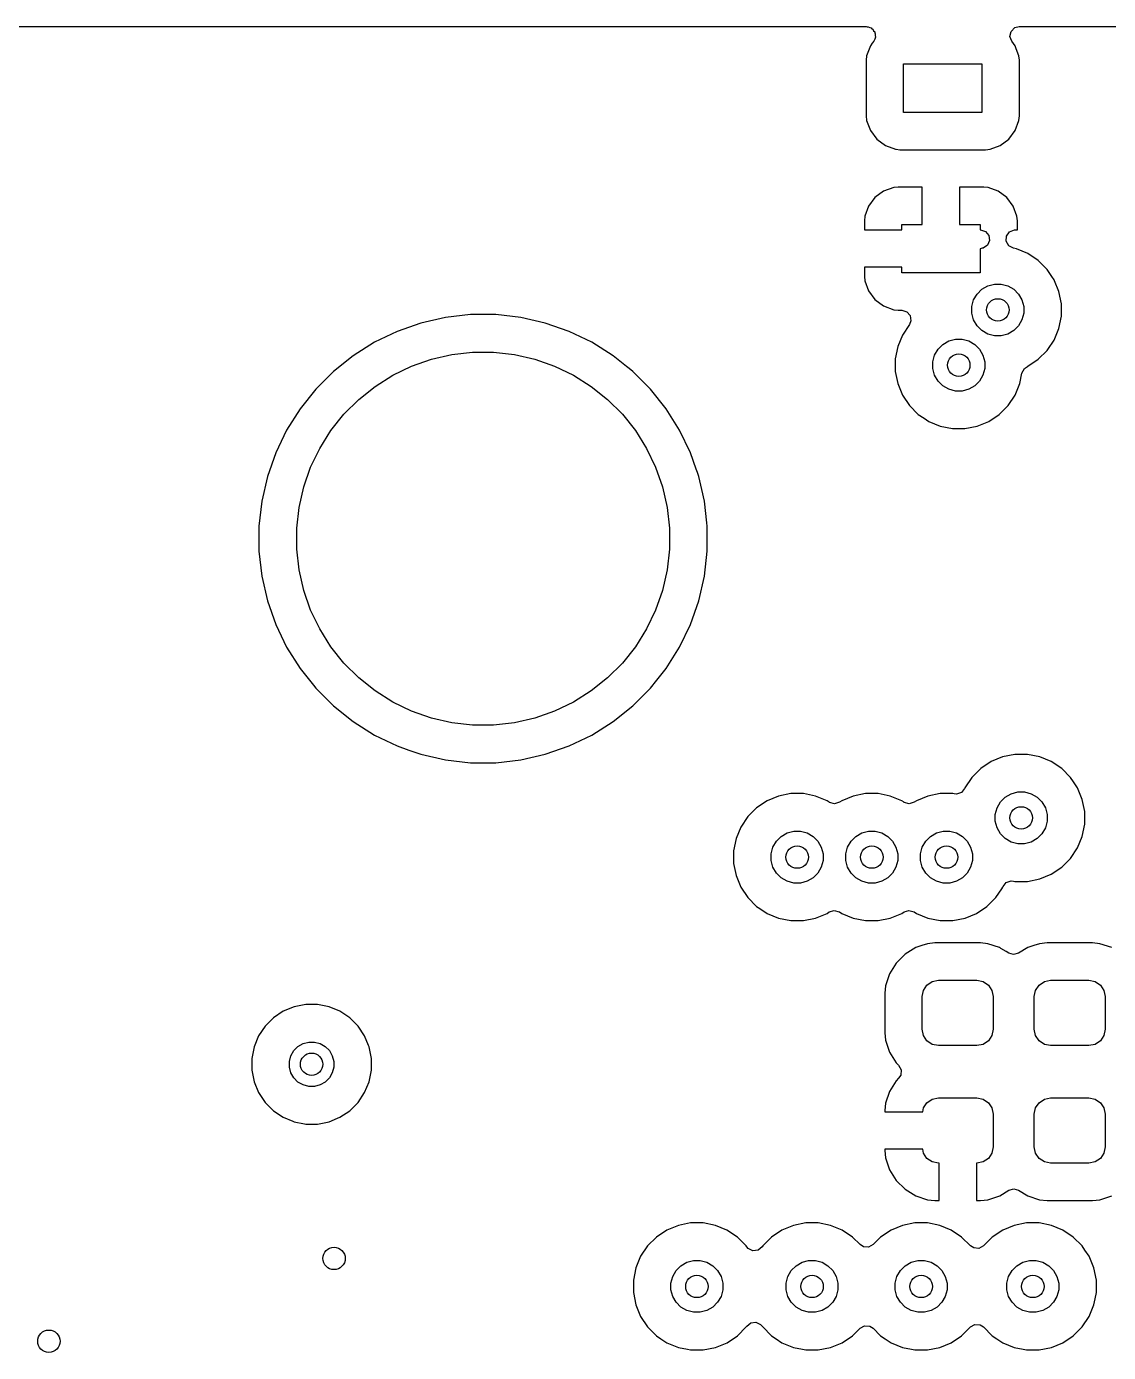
# Model space of a CAD drawing. Extents: x 3.62 to 11.01, y -6.32 to -1.07.
# Drawn here: x 5.903 to 6.473, y -2.837 to -2.138 of the extents above; entities that cross this region are included whole.
import ezdxf

# ---------------------------------------------------------------- set-up
doc = ezdxf.new("R2010")
doc.units = 0
doc.header["$MEASUREMENT"] = 0
doc.layers.add('BLACK', color=7, linetype='CONTINUOUS')

msp = doc.modelspace()

# ---------------------------------------------------------------- linework, layer by layer
at = {"layer": 'BLACK', "linetype": 'CONTINUOUS'}
for p, q in [((3.7959, -2.13781), (6.34551, -2.13781)), ((6.34551, -2.13781), (6.34602, -2.13796)), ((6.34602, -2.13796), (6.34655, -2.13793)), ((6.34655, -2.13793), (6.34731, -2.13834)), ((6.34731, -2.13834), (6.34815, -2.13859)), ((6.34815, -2.13859), (6.3485, -2.13899)), ((6.3485, -2.13899), (6.34896, -2.13924)), ((6.34896, -2.13924), (6.34938, -2.14001)), ((6.42186, -2.14036), (6.4238, -2.13841)), ((6.4238, -2.13841), (6.42614, -2.13781)), ((6.42614, -2.13781), (6.50791, -2.13781)), ((6.34942, -2.14562), (6.34863, -2.14668)), ((6.34938, -2.14001), (6.34995, -2.14067)), ((6.35009, -2.1444), (6.34942, -2.14562)), ((6.34995, -2.14067), (6.35003, -2.14119)), ((6.35003, -2.14119), (6.35028, -2.14166)), ((6.35012, -2.14393), (6.35009, -2.1444)), ((6.35034, -2.14339), (6.35012, -2.14393)), ((6.35028, -2.14166), (6.35022, -2.14253)), ((6.35022, -2.14253), (6.35034, -2.14339)), ((6.42127, -2.14305), (6.42186, -2.14036)), ((6.42223, -2.14562), (6.42127, -2.14305)), ((6.42397, -2.14794), (6.42223, -2.14562)), ((6.34571, -2.15325), (6.34545, -2.1556)), ((6.34769, -2.14794), (6.34571, -2.15325)), ((6.34571, -2.15325), (6.34571, -2.15325)), ((6.34863, -2.14668), (6.34769, -2.14794)), ((6.34769, -2.14794), (6.34769, -2.14794)), ((6.42458, -2.14957), (6.42397, -2.14794)), ((6.42397, -2.14794), (6.42397, -2.14794)), ((6.42595, -2.15325), (6.42458, -2.14957)), ((6.4262, -2.1556), (6.42595, -2.15325)), ((6.34545, -2.1556), (6.34545, -2.1556)), ((6.34545, -2.1556), (6.34545, -2.1556)), ((6.34545, -2.1556), (6.34545, -2.18496)), ((6.36516, -2.18307), (6.36516, -2.15748)), ((6.36516, -2.15748), (6.4065, -2.15748)), ((6.4065, -2.15748), (6.4065, -2.18307)), ((6.4262, -2.18496), (6.4262, -2.1556)), ((6.34545, -2.18496), (6.34545, -2.18496)), ((6.34545, -2.18496), (6.34571, -2.1873)), ((6.34571, -2.1873), (6.34769, -2.19261)), ((6.4065, -2.18307), (6.36516, -2.18307)), ((6.42397, -2.19261), (6.42595, -2.1873)), ((6.42595, -2.1873), (6.4262, -2.18496)), ((6.34769, -2.19261), (6.34769, -2.19261)), ((6.34769, -2.19261), (6.35108, -2.19715)), ((6.42057, -2.19715), (6.42397, -2.19261)), ((6.35108, -2.19715), (6.35108, -2.19715)), ((6.35108, -2.19715), (6.35562, -2.20054)), ((6.35562, -2.20054), (6.35562, -2.20054)), ((6.35562, -2.20054), (6.36093, -2.20252)), ((6.41073, -2.20252), (6.41604, -2.20054)), ((6.41604, -2.20054), (6.42057, -2.19715)), ((6.36093, -2.20252), (6.36093, -2.20252)), ((6.36093, -2.20252), (6.3612, -2.20255)), ((6.3612, -2.20255), (6.36327, -2.20278)), ((6.36327, -2.20278), (6.40838, -2.20278)), ((6.40838, -2.20278), (6.41073, -2.20252)), ((6.35995, -2.22269), (6.35464, -2.22467)), ((6.36229, -2.22244), (6.35995, -2.22269)), ((6.35995, -2.22269), (6.35995, -2.22269)), ((6.375, -2.22244), (6.36229, -2.22244)), ((6.375, -2.24213), (6.375, -2.22244)), ((6.4074, -2.22244), (6.39469, -2.22244)), ((6.39469, -2.22244), (6.39469, -2.24213)), ((6.40974, -2.22269), (6.4074, -2.22244)), ((6.41504, -2.22467), (6.40974, -2.22269)), ((6.40974, -2.22269), (6.40974, -2.22269)), ((6.35011, -2.22806), (6.34672, -2.23259)), ((6.35464, -2.22467), (6.35011, -2.22806)), ((6.35011, -2.22806), (6.35011, -2.22806)), ((6.35464, -2.22467), (6.35464, -2.22467)), ((6.41957, -2.22806), (6.41504, -2.22467)), ((6.41504, -2.22467), (6.41504, -2.22467)), ((6.42297, -2.23259), (6.41957, -2.22806)), ((6.41957, -2.22806), (6.41957, -2.22806)), ((6.34672, -2.23259), (6.34474, -2.2379)), ((6.34672, -2.23259), (6.34672, -2.23259)), ((6.42494, -2.2379), (6.42297, -2.23259)), ((6.42297, -2.23259), (6.42297, -2.23259)), ((6.34474, -2.2379), (6.34449, -2.24024)), ((6.34449, -2.24024), (6.34449, -2.24508)), ((6.34474, -2.2379), (6.34474, -2.2379)), ((6.36417, -2.24508), (6.36417, -2.24213)), ((6.36417, -2.24213), (6.375, -2.24213)), ((6.39469, -2.24213), (6.40551, -2.24213)), ((6.40551, -2.24213), (6.40551, -2.24508)), ((6.4252, -2.24024), (6.42494, -2.2379)), ((6.42494, -2.2379), (6.42494, -2.2379)), ((6.4252, -2.24508), (6.4252, -2.24024)), ((6.4252, -2.24024), (6.4252, -2.24024)), ((6.34449, -2.24508), (6.36417, -2.24508)), ((6.40551, -2.24508), (6.40568, -2.24508)), ((6.40568, -2.24508), (6.40832, -2.24585)), ((6.40832, -2.24585), (6.41012, -2.24793)), ((6.41051, -2.25066), (6.40937, -2.25316)), ((6.41012, -2.24793), (6.41051, -2.25066)), ((6.41926, -2.25108), (6.41941, -2.24834)), ((6.42062, -2.25347), (6.41926, -2.25108)), ((6.41941, -2.24834), (6.42102, -2.24611)), ((6.42102, -2.24611), (6.42358, -2.2451)), ((6.42358, -2.2451), (6.42401, -2.24508)), ((6.42401, -2.24508), (6.4252, -2.24508)), ((6.40663, -2.25475), (6.40551, -2.25497)), ((6.40551, -2.25497), (6.40551, -2.26772)), ((6.40705, -2.25464), (6.40663, -2.25475)), ((6.40937, -2.25316), (6.40705, -2.25464)), ((6.42306, -2.25475), (6.42062, -2.25347)), ((6.42461, -2.25506), (6.42306, -2.25475)), ((6.43071, -2.25758), (6.42461, -2.25506)), ((6.42461, -2.25506), (6.42461, -2.25506)), ((6.43619, -2.26125), (6.43071, -2.25758)), ((6.36417, -2.26476), (6.34449, -2.26476)), ((6.34449, -2.26476), (6.34449, -2.2696)), ((6.36417, -2.26772), (6.36417, -2.26476)), ((6.44085, -2.26591), (6.43619, -2.26125)), ((6.34449, -2.2696), (6.34474, -2.27194)), ((6.34474, -2.27194), (6.34474, -2.27194)), ((6.34474, -2.27194), (6.34672, -2.27725)), ((6.40551, -2.26772), (6.36417, -2.26772)), ((6.44332, -2.2696), (6.44085, -2.26591)), ((6.44085, -2.26591), (6.44085, -2.26591)), ((6.44452, -2.27139), (6.44332, -2.2696)), ((6.44332, -2.2696), (6.44332, -2.2696)), ((6.44475, -2.27194), (6.44452, -2.27139)), ((6.44704, -2.27749), (6.44475, -2.27194)), ((6.34672, -2.27725), (6.34672, -2.27725)), ((6.34672, -2.27725), (6.35011, -2.28178)), ((6.40211, -2.28198), (6.40391, -2.27887)), ((6.40391, -2.27887), (6.40646, -2.27632)), ((6.40646, -2.27632), (6.40957, -2.27452)), ((6.40957, -2.27452), (6.41305, -2.27359)), ((6.41305, -2.27359), (6.41664, -2.27359)), ((6.41664, -2.27359), (6.42012, -2.27452)), ((6.42012, -2.27452), (6.42323, -2.27632)), ((6.42323, -2.27632), (6.42578, -2.27887)), ((6.42578, -2.27887), (6.42758, -2.28198)), ((6.44833, -2.28396), (6.44704, -2.27749)), ((6.35011, -2.28178), (6.35011, -2.28178)), ((6.35011, -2.28178), (6.35464, -2.28517)), ((6.35464, -2.28517), (6.35464, -2.28517)), ((6.35464, -2.28517), (6.35995, -2.28715)), ((6.40118, -2.28546), (6.40211, -2.28198)), ((6.40118, -2.28905), (6.40118, -2.28546)), ((6.42758, -2.28198), (6.42851, -2.28546)), ((6.42851, -2.28546), (6.42851, -2.28905)), ((6.44833, -2.29055), (6.44833, -2.28396)), ((6.12372, -2.29123), (6.11079, -2.29418)), ((6.12373, -2.29123), (6.12372, -2.29123)), ((6.13691, -2.28974), (6.12373, -2.29123)), ((6.15018, -2.28974), (6.13691, -2.28974)), ((6.13691, -2.28974), (6.13691, -2.28974)), ((6.16336, -2.29123), (6.15018, -2.28974)), ((6.15018, -2.28974), (6.15018, -2.28974)), ((6.1763, -2.29418), (6.16336, -2.29123)), ((6.16336, -2.29123), (6.16336, -2.29123)), ((6.35995, -2.28715), (6.35995, -2.28715)), ((6.35995, -2.28715), (6.36229, -2.2874)), ((6.36229, -2.2874), (6.36229, -2.2874)), ((6.36229, -2.2874), (6.36421, -2.2874)), ((6.36421, -2.2874), (6.36685, -2.28818)), ((6.36685, -2.28818), (6.36865, -2.29026)), ((6.36904, -2.29298), (6.36827, -2.295)), ((6.36865, -2.29026), (6.36904, -2.29298)), ((6.40211, -2.29253), (6.40118, -2.28905)), ((6.40391, -2.29564), (6.40211, -2.29253)), ((6.42758, -2.29253), (6.42578, -2.29564)), ((6.42851, -2.28905), (6.42758, -2.29253)), ((6.44704, -2.29702), (6.44833, -2.29055)), ((6.09827, -2.29856), (6.08631, -2.30432)), ((6.11079, -2.29418), (6.09827, -2.29856)), ((6.11079, -2.29418), (6.11079, -2.29418)), ((6.18882, -2.29856), (6.1763, -2.29418)), ((6.1763, -2.29418), (6.1763, -2.29418)), ((6.20077, -2.30432), (6.18882, -2.29856)), ((6.36827, -2.295), (6.36458, -2.30051)), ((6.40646, -2.29819), (6.40391, -2.29564)), ((6.40957, -2.29999), (6.40646, -2.29819)), ((6.41305, -2.30092), (6.40957, -2.29999)), ((6.42012, -2.29999), (6.41664, -2.30092)), ((6.42323, -2.29819), (6.42012, -2.29999)), ((6.42578, -2.29564), (6.42323, -2.29819)), ((6.44452, -2.30312), (6.44704, -2.29702)), ((6.08631, -2.30432), (6.07508, -2.31138)), ((6.20078, -2.30432), (6.20077, -2.30432)), ((6.21201, -2.31138), (6.20078, -2.30432)), ((6.36206, -2.30661), (6.36077, -2.31307)), ((6.36458, -2.30051), (6.36206, -2.30661)), ((6.36206, -2.30661), (6.36206, -2.30661)), ((6.38332, -2.30798), (6.38587, -2.30544)), ((6.38587, -2.30544), (6.38898, -2.30364)), ((6.38898, -2.30364), (6.39246, -2.30271)), ((6.39246, -2.30271), (6.39606, -2.30271)), ((6.39606, -2.30271), (6.39953, -2.30364)), ((6.39953, -2.30364), (6.40265, -2.30544)), ((6.40265, -2.30544), (6.40519, -2.30798)), ((6.41664, -2.30092), (6.41305, -2.30092)), ((6.44113, -2.30819), (6.44452, -2.30312)), ((6.07508, -2.31138), (6.0647, -2.31965)), ((6.10588, -2.31694), (6.1163, -2.3133)), ((6.1163, -2.3133), (6.12706, -2.31084)), ((6.12706, -2.31084), (6.13802, -2.3096)), ((6.13802, -2.3096), (6.14906, -2.3096)), ((6.14906, -2.3096), (6.16003, -2.31084)), ((6.16003, -2.31084), (6.17079, -2.3133)), ((6.17079, -2.3133), (6.18121, -2.31694)), ((6.21908, -2.31702), (6.21201, -2.31138)), ((6.36077, -2.31307), (6.36077, -2.31967)), ((6.3806, -2.31457), (6.38153, -2.3111)), ((6.38153, -2.3111), (6.38332, -2.30798)), ((6.40519, -2.30798), (6.40699, -2.3111)), ((6.40699, -2.3111), (6.40792, -2.31457)), ((6.43071, -2.31693), (6.43619, -2.31326)), ((6.43619, -2.31326), (6.44085, -2.3086)), ((6.44085, -2.3086), (6.44113, -2.30819)), ((6.0647, -2.31965), (6.05532, -2.32903)), ((6.09593, -2.32173), (6.10588, -2.31694)), ((6.18121, -2.31694), (6.19115, -2.32173)), ((6.22049, -2.31814), (6.21908, -2.31702)), ((6.22238, -2.31965), (6.22049, -2.31814)), ((6.23176, -2.32903), (6.22238, -2.31965)), ((6.36077, -2.31967), (6.36206, -2.32614)), ((6.3806, -2.31817), (6.3806, -2.31457)), ((6.38153, -2.32165), (6.3806, -2.31817)), ((6.40792, -2.31817), (6.40699, -2.32165)), ((6.40792, -2.31457), (6.40792, -2.31817)), ((6.42645, -2.32614), (6.42756, -2.32058)), ((6.42756, -2.32058), (6.42884, -2.31814)), ((6.42884, -2.31814), (6.43048, -2.31702)), ((6.43048, -2.31702), (6.43071, -2.31693)), ((6.07796, -2.33448), (6.08659, -2.3276)), ((6.08659, -2.3276), (6.09593, -2.32173)), ((6.19115, -2.32173), (6.2005, -2.3276)), ((6.2005, -2.3276), (6.20913, -2.33448)), ((6.36206, -2.32614), (6.36206, -2.32614)), ((6.36206, -2.32614), (6.36458, -2.33223)), ((6.38332, -2.32476), (6.38153, -2.32165)), ((6.38587, -2.32731), (6.38332, -2.32476)), ((6.38898, -2.3291), (6.38587, -2.32731)), ((6.40265, -2.32731), (6.39953, -2.3291)), ((6.40519, -2.32476), (6.40265, -2.32731)), ((6.40699, -2.32165), (6.40519, -2.32476)), ((6.42393, -2.33223), (6.42645, -2.32614)), ((6.05532, -2.32903), (6.04705, -2.33941)), ((6.07015, -2.34229), (6.07796, -2.33448)), ((6.20913, -2.33448), (6.21693, -2.34229)), ((6.24004, -2.33941), (6.23176, -2.32903)), ((6.36458, -2.33223), (6.36825, -2.33772)), ((6.39246, -2.33003), (6.38898, -2.3291)), ((6.39606, -2.33003), (6.39246, -2.33003)), ((6.39953, -2.3291), (6.39606, -2.33003)), ((6.42027, -2.33772), (6.42393, -2.33223)), ((6.04705, -2.33941), (6.03999, -2.35064)), ((6.06327, -2.35092), (6.07015, -2.34229)), ((6.21693, -2.34229), (6.22382, -2.35092)), ((6.2471, -2.35064), (6.24004, -2.33941)), ((6.36825, -2.33772), (6.37291, -2.34238)), ((6.4156, -2.34238), (6.42027, -2.33772)), ((6.37291, -2.34238), (6.37594, -2.3444)), ((6.37594, -2.3444), (6.3784, -2.34605)), ((6.3784, -2.34605), (6.3784, -2.34605)), ((6.3784, -2.34605), (6.3784, -2.34605)), ((6.3784, -2.34605), (6.37854, -2.34611)), ((6.37854, -2.34611), (6.38449, -2.34857)), ((6.38449, -2.34857), (6.39096, -2.34986)), ((6.39755, -2.34986), (6.40402, -2.34857)), ((6.40402, -2.34857), (6.41012, -2.34605)), ((6.41012, -2.34605), (6.4156, -2.34238)), ((6.03999, -2.35064), (6.03423, -2.3626)), ((6.0574, -2.36026), (6.06327, -2.35092)), ((6.22382, -2.35092), (6.22969, -2.36026)), ((6.25285, -2.3626), (6.2471, -2.35064)), ((6.39096, -2.34986), (6.39096, -2.34986)), ((6.39096, -2.34986), (6.39096, -2.34986)), ((6.39096, -2.34986), (6.39755, -2.34986)), ((6.39755, -2.34986), (6.39755, -2.34986)), ((6.03423, -2.3626), (6.02985, -2.37512)), ((6.05261, -2.37021), (6.0574, -2.36026)), ((6.22969, -2.36026), (6.23448, -2.37021)), ((6.25588, -2.37125), (6.25285, -2.3626)), ((6.04896, -2.38063), (6.05261, -2.37021)), ((6.23448, -2.37021), (6.23812, -2.38063)), ((6.02985, -2.37512), (6.0269, -2.38806)), ((6.02985, -2.37512), (6.02985, -2.37512)), ((6.2565, -2.37301), (6.25588, -2.37125)), ((6.25724, -2.37512), (6.2565, -2.37301)), ((6.25877, -2.38187), (6.25724, -2.37512)), ((6.04651, -2.39139), (6.04896, -2.38063)), ((6.23812, -2.38063), (6.24058, -2.39139)), ((6.26019, -2.38806), (6.25877, -2.38187)), ((6.0269, -2.38806), (6.02541, -2.40124)), ((6.0269, -2.38806), (6.0269, -2.38806)), ((6.26147, -2.39944), (6.26019, -2.38806)), ((6.26019, -2.38806), (6.26019, -2.38806)), ((6.04527, -2.40236), (6.04651, -2.39139)), ((6.24058, -2.39139), (6.24181, -2.40236)), ((6.02541, -2.40124), (6.02541, -2.41451)), ((6.04527, -2.41339), (6.04527, -2.40236)), ((6.24181, -2.40236), (6.24181, -2.41339)), ((6.26167, -2.40124), (6.26147, -2.39944)), ((6.26147, -2.39944), (6.26147, -2.39944)), ((6.26167, -2.41451), (6.26167, -2.40124)), ((6.02541, -2.41451), (6.0269, -2.42769)), ((6.04651, -2.42436), (6.04527, -2.41339)), ((6.24181, -2.41339), (6.24058, -2.42436)), ((6.26019, -2.42769), (6.26167, -2.41451)), ((6.04896, -2.43512), (6.04651, -2.42436)), ((6.24058, -2.42436), (6.23812, -2.43512)), ((6.0269, -2.42769), (6.0269, -2.42769)), ((6.0269, -2.42769), (6.02985, -2.44063)), ((6.25724, -2.44063), (6.26019, -2.42769)), ((6.05261, -2.44554), (6.04896, -2.43512)), ((6.23812, -2.43512), (6.23448, -2.44554)), ((6.02985, -2.44063), (6.02985, -2.44063)), ((6.02985, -2.44063), (6.03423, -2.45315)), ((6.0574, -2.45548), (6.05261, -2.44554)), ((6.23448, -2.44554), (6.22969, -2.45548)), ((6.25285, -2.45315), (6.25724, -2.44063)), ((6.03423, -2.45315), (6.03999, -2.46511)), ((6.2471, -2.46511), (6.25285, -2.45315)), ((6.06327, -2.46483), (6.0574, -2.45548)), ((6.22969, -2.45548), (6.22382, -2.46483)), ((6.03999, -2.46511), (6.03999, -2.46511)), ((6.03999, -2.46511), (6.04705, -2.47634)), ((6.07015, -2.47346), (6.06327, -2.46483)), ((6.22382, -2.46483), (6.21693, -2.47346)), ((6.24004, -2.47634), (6.2471, -2.46511)), ((6.07796, -2.48126), (6.07015, -2.47346)), ((6.21693, -2.47346), (6.20913, -2.48126)), ((6.04705, -2.47634), (6.0506, -2.48079)), ((6.0506, -2.48079), (6.05407, -2.48514)), ((6.08659, -2.48815), (6.07796, -2.48126)), ((6.20913, -2.48126), (6.2005, -2.48815)), ((6.23517, -2.48245), (6.24004, -2.47634)), ((6.05407, -2.48514), (6.05532, -2.48671)), ((6.05532, -2.48671), (6.0647, -2.4961)), ((6.09593, -2.49402), (6.08659, -2.48815)), ((6.2005, -2.48815), (6.19115, -2.49402)), ((6.22238, -2.4961), (6.23176, -2.48671)), ((6.23176, -2.48671), (6.23517, -2.48245)), ((6.0647, -2.4961), (6.07508, -2.50437)), ((6.10588, -2.49881), (6.09593, -2.49402)), ((6.19115, -2.49402), (6.18121, -2.49881)), ((6.21201, -2.50437), (6.22238, -2.4961)), ((6.1163, -2.50245), (6.10588, -2.49881)), ((6.12706, -2.50491), (6.1163, -2.50245)), ((6.17079, -2.50245), (6.16003, -2.50491)), ((6.18121, -2.49881), (6.17079, -2.50245)), ((6.07508, -2.50437), (6.08631, -2.51143)), ((6.13802, -2.50614), (6.12706, -2.50491)), ((6.14906, -2.50614), (6.13802, -2.50614)), ((6.16003, -2.50491), (6.14906, -2.50614)), ((6.20078, -2.51143), (6.21201, -2.50437)), ((6.08631, -2.51143), (6.09827, -2.51718)), ((6.18882, -2.51718), (6.20078, -2.51143)), ((6.09827, -2.51718), (6.10443, -2.51934)), ((6.10443, -2.51934), (6.11079, -2.52157)), ((6.11079, -2.52157), (6.11079, -2.52157)), ((6.11079, -2.52157), (6.12372, -2.52452)), ((6.16336, -2.52452), (6.1763, -2.52157)), ((6.1763, -2.52157), (6.18882, -2.51718)), ((6.4174, -2.52292), (6.4113, -2.52544)), ((6.42387, -2.52163), (6.4174, -2.52292)), ((6.4174, -2.52292), (6.4174, -2.52292)), ((6.43046, -2.52163), (6.42387, -2.52163)), ((6.42387, -2.52163), (6.42387, -2.52163)), ((6.43693, -2.52292), (6.43046, -2.52163)), ((6.43046, -2.52163), (6.43046, -2.52163)), ((6.44303, -2.52544), (6.43693, -2.52292)), ((6.43693, -2.52292), (6.43693, -2.52292)), ((6.12372, -2.52452), (6.13691, -2.526)), ((6.13691, -2.526), (6.13691, -2.526)), ((6.13691, -2.526), (6.13691, -2.526)), ((6.13691, -2.526), (6.15018, -2.526)), ((6.15018, -2.526), (6.16336, -2.52452)), ((6.15018, -2.526), (6.15018, -2.526)), ((6.40582, -2.52911), (6.40116, -2.53377)), ((6.4113, -2.52544), (6.40582, -2.52911)), ((6.44851, -2.52911), (6.44303, -2.52544)), ((6.45317, -2.53377), (6.44851, -2.52911)), ((6.40116, -2.53377), (6.39749, -2.53926)), ((6.45476, -2.53614), (6.45317, -2.53377)), ((6.45684, -2.53926), (6.45476, -2.53614)), ((6.29929, -2.54359), (6.29319, -2.54611)), ((6.30576, -2.5423), (6.29929, -2.54359)), ((6.29929, -2.54359), (6.29929, -2.54359)), ((6.31235, -2.5423), (6.30576, -2.5423)), ((6.30576, -2.5423), (6.30576, -2.5423)), ((6.31882, -2.54359), (6.31235, -2.5423)), ((6.31235, -2.5423), (6.31235, -2.5423)), ((6.32492, -2.54611), (6.31882, -2.54359)), ((6.31882, -2.54359), (6.31882, -2.54359)), ((6.33866, -2.54359), (6.33256, -2.54611)), ((6.34513, -2.5423), (6.33866, -2.54359)), ((6.33866, -2.54359), (6.33866, -2.54359)), ((6.35172, -2.5423), (6.34513, -2.5423)), ((6.34513, -2.5423), (6.34513, -2.5423)), ((6.35819, -2.54359), (6.35172, -2.5423)), ((6.35172, -2.5423), (6.35172, -2.5423)), ((6.36429, -2.54611), (6.35819, -2.54359)), ((6.35819, -2.54359), (6.35819, -2.54359)), ((6.37803, -2.54359), (6.37193, -2.54611)), ((6.3845, -2.5423), (6.37803, -2.54359)), ((6.37803, -2.54359), (6.37803, -2.54359)), ((6.39109, -2.5423), (6.3845, -2.5423)), ((6.3845, -2.5423), (6.3845, -2.5423)), ((6.39191, -2.54247), (6.39109, -2.5423)), ((6.39304, -2.54256), (6.39191, -2.54247)), ((6.39565, -2.54169), (6.39304, -2.54256)), ((6.39737, -2.53955), (6.39565, -2.54169)), ((6.39749, -2.53926), (6.39737, -2.53955)), ((6.41623, -2.54673), (6.41878, -2.54419)), ((6.41878, -2.54419), (6.42189, -2.54239)), ((6.42189, -2.54239), (6.42537, -2.54146)), ((6.42537, -2.54146), (6.42896, -2.54146)), ((6.42896, -2.54146), (6.43244, -2.54239)), ((6.43244, -2.54239), (6.43555, -2.54419)), ((6.43555, -2.54419), (6.4381, -2.54673)), ((6.45936, -2.54535), (6.45684, -2.53926)), ((6.28771, -2.54978), (6.28305, -2.55444)), ((6.29319, -2.54611), (6.28771, -2.54978)), ((6.32603, -2.54686), (6.32492, -2.54611)), ((6.32492, -2.54611), (6.32492, -2.54611)), ((6.32617, -2.54695), (6.32603, -2.54686)), ((6.32883, -2.54768), (6.32617, -2.54695)), ((6.33145, -2.54686), (6.32883, -2.54768)), ((6.33256, -2.54611), (6.33145, -2.54686)), ((6.33256, -2.54611), (6.33256, -2.54611)), ((6.3654, -2.54686), (6.36429, -2.54611)), ((6.36429, -2.54611), (6.36429, -2.54611)), ((6.36554, -2.54695), (6.3654, -2.54686)), ((6.3682, -2.54768), (6.36554, -2.54695)), ((6.37082, -2.54686), (6.3682, -2.54768)), ((6.37193, -2.54611), (6.37082, -2.54686)), ((6.37193, -2.54611), (6.37193, -2.54611)), ((6.4135, -2.55332), (6.41443, -2.54984)), ((6.41443, -2.54984), (6.41623, -2.54673)), ((6.4381, -2.54673), (6.4399, -2.54984)), ((6.4399, -2.54984), (6.44083, -2.55332)), ((6.46065, -2.55182), (6.45936, -2.54535)), ((6.46065, -2.55842), (6.46065, -2.55182)), ((6.28305, -2.55444), (6.27938, -2.55993)), ((6.4135, -2.55692), (6.4135, -2.55332)), ((6.41443, -2.56039), (6.4135, -2.55692)), ((6.44083, -2.55692), (6.4399, -2.56039)), ((6.44083, -2.55332), (6.44083, -2.55692)), ((6.45936, -2.56489), (6.46065, -2.55842)), ((6.27686, -2.56602), (6.27557, -2.57249)), ((6.27938, -2.55993), (6.27686, -2.56602)), ((6.27686, -2.56602), (6.27686, -2.56602)), ((6.29812, -2.5674), (6.30067, -2.56486)), ((6.30067, -2.56486), (6.30378, -2.56306)), ((6.30378, -2.56306), (6.30726, -2.56213)), ((6.30726, -2.56213), (6.31085, -2.56213)), ((6.31085, -2.56213), (6.31433, -2.56306)), ((6.31433, -2.56306), (6.31744, -2.56486)), ((6.31744, -2.56486), (6.31999, -2.5674)), ((6.33749, -2.5674), (6.34004, -2.56486)), ((6.34004, -2.56486), (6.34315, -2.56306)), ((6.34315, -2.56306), (6.34663, -2.56213)), ((6.34663, -2.56213), (6.35022, -2.56213)), ((6.35022, -2.56213), (6.3537, -2.56306)), ((6.3537, -2.56306), (6.35681, -2.56486)), ((6.35681, -2.56486), (6.35936, -2.5674)), ((6.37686, -2.5674), (6.37941, -2.56486)), ((6.37941, -2.56486), (6.38252, -2.56306)), ((6.38252, -2.56306), (6.386, -2.56213)), ((6.386, -2.56213), (6.38959, -2.56213)), ((6.38959, -2.56213), (6.39307, -2.56306)), ((6.39307, -2.56306), (6.39618, -2.56486)), ((6.39618, -2.56486), (6.39873, -2.5674)), ((6.41623, -2.56351), (6.41443, -2.56039)), ((6.41878, -2.56605), (6.41623, -2.56351)), ((6.4381, -2.56351), (6.43555, -2.56605)), ((6.4399, -2.56039), (6.4381, -2.56351)), ((6.45684, -2.57098), (6.45936, -2.56489)), ((6.27557, -2.57249), (6.27557, -2.57909)), ((6.29539, -2.57399), (6.29632, -2.57051)), ((6.29632, -2.57051), (6.29812, -2.5674)), ((6.31999, -2.5674), (6.32179, -2.57051)), ((6.32179, -2.57051), (6.32272, -2.57399)), ((6.33476, -2.57399), (6.33569, -2.57051)), ((6.33569, -2.57051), (6.33749, -2.5674)), ((6.35936, -2.5674), (6.36116, -2.57051)), ((6.36116, -2.57051), (6.36209, -2.57399)), ((6.37413, -2.57399), (6.37506, -2.57051)), ((6.37506, -2.57051), (6.37686, -2.5674)), ((6.39873, -2.5674), (6.40053, -2.57051)), ((6.40053, -2.57051), (6.40146, -2.57399)), ((6.42189, -2.56785), (6.41878, -2.56605)), ((6.42537, -2.56878), (6.42189, -2.56785)), ((6.42896, -2.56878), (6.42537, -2.56878)), ((6.43244, -2.56785), (6.42896, -2.56878)), ((6.43555, -2.56605), (6.43244, -2.56785)), ((6.45317, -2.57646), (6.45684, -2.57098)), ((6.27557, -2.57909), (6.27686, -2.58555)), ((6.29539, -2.57759), (6.29539, -2.57399)), ((6.29632, -2.58106), (6.29539, -2.57759)), ((6.32272, -2.57759), (6.32179, -2.58106)), ((6.32272, -2.57399), (6.32272, -2.57759)), ((6.33476, -2.57759), (6.33476, -2.57399)), ((6.33569, -2.58106), (6.33476, -2.57759)), ((6.36209, -2.57759), (6.36116, -2.58106)), ((6.36209, -2.57399), (6.36209, -2.57759)), ((6.37413, -2.57759), (6.37413, -2.57399)), ((6.37506, -2.58106), (6.37413, -2.57759)), ((6.40146, -2.57759), (6.40053, -2.58106)), ((6.40146, -2.57399), (6.40146, -2.57759)), ((6.44851, -2.58113), (6.45317, -2.57646)), ((6.27686, -2.58555), (6.27686, -2.58555)), ((6.27686, -2.58555), (6.27938, -2.59165)), ((6.29812, -2.58418), (6.29632, -2.58106)), ((6.30067, -2.58672), (6.29812, -2.58418)), ((6.30378, -2.58852), (6.30067, -2.58672)), ((6.31744, -2.58672), (6.31433, -2.58852)), ((6.31999, -2.58418), (6.31744, -2.58672)), ((6.32179, -2.58106), (6.31999, -2.58418)), ((6.33749, -2.58418), (6.33569, -2.58106)), ((6.34004, -2.58672), (6.33749, -2.58418)), ((6.34315, -2.58852), (6.34004, -2.58672)), ((6.35681, -2.58672), (6.3537, -2.58852)), ((6.35936, -2.58418), (6.35681, -2.58672)), ((6.36116, -2.58106), (6.35936, -2.58418)), ((6.37686, -2.58418), (6.37506, -2.58106)), ((6.37941, -2.58672), (6.37686, -2.58418)), ((6.38252, -2.58852), (6.37941, -2.58672)), ((6.39618, -2.58672), (6.39307, -2.58852)), ((6.39873, -2.58418), (6.39618, -2.58672)), ((6.40053, -2.58106), (6.39873, -2.58418)), ((6.43693, -2.58732), (6.44303, -2.58479)), ((6.44303, -2.58479), (6.44851, -2.58113)), ((6.27938, -2.59165), (6.28305, -2.59713)), ((6.30726, -2.58945), (6.30378, -2.58852)), ((6.31085, -2.58945), (6.30726, -2.58945)), ((6.31433, -2.58852), (6.31085, -2.58945)), ((6.34663, -2.58945), (6.34315, -2.58852)), ((6.35022, -2.58945), (6.34663, -2.58945)), ((6.3537, -2.58852), (6.35022, -2.58945)), ((6.386, -2.58945), (6.38252, -2.58852)), ((6.38959, -2.58945), (6.386, -2.58945)), ((6.39307, -2.58852), (6.38959, -2.58945)), ((6.4138, -2.59713), (6.41694, -2.59244)), ((6.41694, -2.59244), (6.41747, -2.59165)), ((6.41747, -2.59165), (6.41759, -2.59136)), ((6.41747, -2.59165), (6.41747, -2.59165)), ((6.41747, -2.59165), (6.41747, -2.59165)), ((6.41759, -2.59136), (6.41931, -2.58922)), ((6.41931, -2.58922), (6.42192, -2.58835)), ((6.42192, -2.58835), (6.42305, -2.58844)), ((6.42305, -2.58844), (6.42387, -2.5886)), ((6.42387, -2.5886), (6.42387, -2.5886)), ((6.42387, -2.5886), (6.43046, -2.5886)), ((6.43046, -2.5886), (6.43693, -2.58732)), ((6.43046, -2.5886), (6.43046, -2.5886)), ((6.28305, -2.59713), (6.28771, -2.6018)), ((6.40914, -2.6018), (6.4138, -2.59713)), ((6.28771, -2.6018), (6.28942, -2.60294)), ((6.28942, -2.60294), (6.29319, -2.60546)), ((6.29319, -2.60546), (6.29929, -2.60798)), ((6.29929, -2.60798), (6.30576, -2.60927)), ((6.31235, -2.60927), (6.31882, -2.60798)), ((6.31882, -2.60798), (6.32492, -2.60546)), ((6.32492, -2.60546), (6.32603, -2.60472)), ((6.32603, -2.60472), (6.32865, -2.6039)), ((6.32865, -2.6039), (6.33131, -2.60462)), ((6.33131, -2.60462), (6.33145, -2.60472)), ((6.33145, -2.60472), (6.33256, -2.60546)), ((6.33256, -2.60546), (6.33866, -2.60798)), ((6.33866, -2.60798), (6.34513, -2.60927)), ((6.35172, -2.60927), (6.35819, -2.60798)), ((6.35819, -2.60798), (6.36429, -2.60546)), ((6.36429, -2.60546), (6.3654, -2.60472)), ((6.3654, -2.60472), (6.36802, -2.6039)), ((6.36802, -2.6039), (6.37068, -2.60462)), ((6.37068, -2.60462), (6.37082, -2.60472)), ((6.37082, -2.60472), (6.37193, -2.60546)), ((6.37193, -2.60546), (6.37803, -2.60798)), ((6.37803, -2.60798), (6.3845, -2.60927)), ((6.39109, -2.60927), (6.39756, -2.60798)), ((6.39756, -2.60798), (6.40366, -2.60546)), ((6.40366, -2.60546), (6.40914, -2.6018)), ((6.30576, -2.60927), (6.30576, -2.60927)), ((6.30576, -2.60927), (6.30576, -2.60927)), ((6.30576, -2.60927), (6.31235, -2.60927)), ((6.31235, -2.60927), (6.31235, -2.60927)), ((6.34513, -2.60927), (6.34513, -2.60927)), ((6.34513, -2.60927), (6.34513, -2.60927)), ((6.34513, -2.60927), (6.35172, -2.60927)), ((6.35172, -2.60927), (6.35172, -2.60927)), ((6.3845, -2.60927), (6.3845, -2.60927)), ((6.3845, -2.60927), (6.3845, -2.60927)), ((6.3845, -2.60927), (6.39109, -2.60927)), ((6.39109, -2.60927), (6.39109, -2.60927)), ((6.37785, -2.62144), (6.37473, -2.62247)), ((6.38173, -2.62104), (6.37785, -2.62144)), ((6.37785, -2.62144), (6.37785, -2.62144)), ((6.40568, -2.62104), (6.38173, -2.62104)), ((6.38173, -2.62104), (6.38173, -2.62104)), ((6.40955, -2.62144), (6.40568, -2.62104)), ((6.40568, -2.62104), (6.40568, -2.62104)), ((6.41578, -2.6235), (6.40955, -2.62144)), ((6.40955, -2.62144), (6.40955, -2.62144)), ((6.4369, -2.62144), (6.43379, -2.62247)), ((6.44078, -2.62104), (6.4369, -2.62144)), ((6.4369, -2.62144), (6.4369, -2.62144)), ((6.46473, -2.62104), (6.44078, -2.62104)), ((6.44078, -2.62104), (6.44078, -2.62104)), ((6.46861, -2.62144), (6.46473, -2.62104)), ((6.46473, -2.62104), (6.46473, -2.62104)), ((6.47489, -2.62352), (6.46861, -2.62144)), ((6.46861, -2.62144), (6.46861, -2.62144)), ((6.36593, -2.627), (6.36125, -2.63168)), ((6.37156, -2.62352), (6.36593, -2.627)), ((6.36593, -2.627), (6.36593, -2.627)), ((6.37473, -2.62247), (6.37156, -2.62352)), ((6.37156, -2.62352), (6.37156, -2.62352)), ((6.41584, -2.62352), (6.41578, -2.6235)), ((6.41652, -2.62394), (6.41584, -2.62352)), ((6.41584, -2.62352), (6.41584, -2.62352)), ((6.41925, -2.62563), (6.41652, -2.62394)), ((6.42067, -2.6265), (6.41925, -2.62563)), ((6.42314, -2.62723), (6.42067, -2.6265)), ((6.42579, -2.6265), (6.42314, -2.62723)), ((6.43062, -2.62352), (6.42579, -2.6265)), ((6.43379, -2.62247), (6.43062, -2.62352)), ((6.43062, -2.62352), (6.43062, -2.62352)), ((6.36125, -2.63168), (6.35777, -2.63731)), ((6.36125, -2.63168), (6.36125, -2.63168)), ((6.35777, -2.63731), (6.35569, -2.6436)), ((6.35777, -2.63731), (6.35777, -2.63731)), ((6.37752, -2.64327), (6.38032, -2.6414)), ((6.38032, -2.6414), (6.38361, -2.64075)), ((6.38361, -2.64075), (6.40379, -2.64075)), ((6.40379, -2.64075), (6.40709, -2.6414)), ((6.40709, -2.6414), (6.40988, -2.64327)), ((6.43658, -2.64327), (6.43937, -2.6414)), ((6.43937, -2.6414), (6.44267, -2.64075)), ((6.44267, -2.64075), (6.46284, -2.64075)), ((6.46284, -2.64075), (6.46614, -2.6414)), ((6.46614, -2.6414), (6.46893, -2.64327)), ((6.35569, -2.6436), (6.3553, -2.64747)), ((6.3553, -2.64747), (6.3553, -2.66847)), ((6.35569, -2.6436), (6.35569, -2.6436)), ((6.35569, -2.6436), (6.35569, -2.6436)), ((6.375, -2.64936), (6.37566, -2.64606)), ((6.375, -2.66658), (6.375, -2.64936)), ((6.37566, -2.64606), (6.37752, -2.64327)), ((6.40988, -2.64327), (6.41175, -2.64606)), ((6.41175, -2.64606), (6.4124, -2.64936)), ((6.4124, -2.64936), (6.4124, -2.66658)), ((6.43406, -2.64936), (6.43471, -2.64606)), ((6.43406, -2.66658), (6.43406, -2.64936)), ((6.43471, -2.64606), (6.43658, -2.64327)), ((6.46893, -2.64327), (6.4708, -2.64606)), ((6.4708, -2.64606), (6.47146, -2.64936)), ((6.47146, -2.64936), (6.47146, -2.66658)), ((6.04396, -2.65473), (6.03822, -2.65711)), ((6.05005, -2.65352), (6.04396, -2.65473)), ((6.04396, -2.65473), (6.04396, -2.65473)), ((6.05625, -2.65352), (6.05005, -2.65352)), ((6.05005, -2.65352), (6.05005, -2.65352)), ((6.06234, -2.65473), (6.05625, -2.65352)), ((6.05625, -2.65352), (6.05625, -2.65352)), ((6.06808, -2.65711), (6.06234, -2.65473)), ((6.06234, -2.65473), (6.06234, -2.65473)), ((6.03306, -2.66056), (6.02867, -2.66495)), ((6.03822, -2.65711), (6.03306, -2.66056)), ((6.03306, -2.66056), (6.03306, -2.66056)), ((6.03822, -2.65711), (6.03822, -2.65711)), ((6.07324, -2.66056), (6.06808, -2.65711)), ((6.06808, -2.65711), (6.06808, -2.65711)), ((6.07763, -2.66495), (6.07324, -2.66056)), ((6.07324, -2.66056), (6.07324, -2.66056)), ((6.02522, -2.67011), (6.02285, -2.67585)), ((6.02867, -2.66495), (6.02522, -2.67011)), ((6.02522, -2.67011), (6.02522, -2.67011)), ((6.02867, -2.66495), (6.02867, -2.66495)), ((6.08108, -2.67011), (6.07763, -2.66495)), ((6.07763, -2.66495), (6.07763, -2.66495)), ((6.08317, -2.67516), (6.08108, -2.67011)), ((6.08108, -2.67011), (6.08108, -2.67011)), ((6.3553, -2.66847), (6.35569, -2.67235)), ((6.37566, -2.66988), (6.375, -2.66658)), ((6.37752, -2.67267), (6.37566, -2.66988)), ((6.41175, -2.66988), (6.40988, -2.67267)), ((6.4124, -2.66658), (6.41175, -2.66988)), ((6.43471, -2.66988), (6.43406, -2.66658)), ((6.43658, -2.67267), (6.43471, -2.66988)), ((6.4708, -2.66988), (6.46893, -2.67267)), ((6.47146, -2.66658), (6.4708, -2.66988)), ((6.02284, -2.67585), (6.02163, -2.68194)), ((6.02285, -2.67585), (6.02284, -2.67585)), ((6.04224, -2.68052), (6.04378, -2.67785)), ((6.04378, -2.67785), (6.04596, -2.67567)), ((6.04596, -2.67567), (6.04863, -2.67413)), ((6.04863, -2.67413), (6.05161, -2.67333)), ((6.05161, -2.67333), (6.05469, -2.67333)), ((6.05469, -2.67333), (6.05767, -2.67413)), ((6.05767, -2.67413), (6.06034, -2.67567)), ((6.06034, -2.67567), (6.06252, -2.67785)), ((6.06252, -2.67785), (6.06406, -2.68052)), ((6.08345, -2.67585), (6.08317, -2.67516)), ((6.08467, -2.68194), (6.08345, -2.67585)), ((6.08345, -2.67585), (6.08345, -2.67585)), ((6.35569, -2.67235), (6.35777, -2.67863)), ((6.38032, -2.67454), (6.37752, -2.67267)), ((6.38361, -2.6752), (6.38032, -2.67454)), ((6.40379, -2.6752), (6.38361, -2.6752)), ((6.40709, -2.67454), (6.40379, -2.6752)), ((6.40988, -2.67267), (6.40709, -2.67454)), ((6.43937, -2.67454), (6.43658, -2.67267)), ((6.44267, -2.6752), (6.43937, -2.67454)), ((6.46284, -2.6752), (6.44267, -2.6752)), ((6.46614, -2.67454), (6.46284, -2.6752)), ((6.46893, -2.67267), (6.46614, -2.67454)), ((6.02163, -2.68194), (6.02163, -2.68814)), ((6.04144, -2.6835), (6.04224, -2.68052)), ((6.04144, -2.68658), (6.04144, -2.6835)), ((6.06406, -2.68052), (6.06486, -2.6835)), ((6.06486, -2.6835), (6.06486, -2.68658)), ((6.08467, -2.68814), (6.08467, -2.68194)), ((6.08467, -2.68194), (6.08467, -2.68194)), ((6.08467, -2.68194), (6.08467, -2.68194)), ((6.35777, -2.67863), (6.35777, -2.67863)), ((6.35777, -2.67863), (6.36125, -2.68427)), ((6.36125, -2.68427), (6.36125, -2.68427)), ((6.36125, -2.68427), (6.36252, -2.68554)), ((6.02163, -2.68814), (6.02284, -2.69423)), ((6.04224, -2.68956), (6.04144, -2.68658)), ((6.04378, -2.69223), (6.04224, -2.68956)), ((6.06406, -2.68956), (6.06252, -2.69223)), ((6.06486, -2.68658), (6.06406, -2.68956)), ((6.08345, -2.69423), (6.08467, -2.68814)), ((6.36252, -2.68554), (6.36384, -2.68795)), ((6.36364, -2.6907), (6.36252, -2.69244)), ((6.36384, -2.68795), (6.36364, -2.6907)), ((6.02284, -2.69423), (6.02285, -2.69423)), ((6.02285, -2.69423), (6.02522, -2.69997)), ((6.04596, -2.69441), (6.04378, -2.69223)), ((6.04863, -2.69595), (6.04596, -2.69441)), ((6.05161, -2.69675), (6.04863, -2.69595)), ((6.05469, -2.69675), (6.05161, -2.69675)), ((6.05767, -2.69595), (6.05469, -2.69675)), ((6.06034, -2.69441), (6.05767, -2.69595)), ((6.06252, -2.69223), (6.06034, -2.69441)), ((6.08108, -2.69997), (6.08345, -2.69423)), ((6.36126, -2.6937), (6.35779, -2.69933)), ((6.36252, -2.69244), (6.36126, -2.6937)), ((6.02522, -2.69997), (6.02522, -2.69997)), ((6.02522, -2.69997), (6.02867, -2.70513)), ((6.02867, -2.70513), (6.02867, -2.70513)), ((6.02867, -2.70513), (6.03306, -2.70952)), ((6.07324, -2.70952), (6.07763, -2.70513)), ((6.07763, -2.70513), (6.08108, -2.69997)), ((6.35571, -2.70561), (6.35531, -2.70948)), ((6.35779, -2.69933), (6.35571, -2.70561)), ((6.35779, -2.69933), (6.35779, -2.69933)), ((6.37566, -2.70807), (6.37752, -2.70528)), ((6.37752, -2.70528), (6.38032, -2.70341)), ((6.38032, -2.70341), (6.38361, -2.70276)), ((6.38361, -2.70276), (6.40379, -2.70276)), ((6.40379, -2.70276), (6.40709, -2.70341)), ((6.40709, -2.70341), (6.40988, -2.70528)), ((6.40988, -2.70528), (6.41175, -2.70807)), ((6.43471, -2.70807), (6.43658, -2.70528)), ((6.43658, -2.70528), (6.43937, -2.70341)), ((6.43937, -2.70341), (6.44267, -2.70276)), ((6.44267, -2.70276), (6.46284, -2.70276)), ((6.46284, -2.70276), (6.46614, -2.70341)), ((6.46614, -2.70341), (6.46893, -2.70528)), ((6.46893, -2.70528), (6.4708, -2.70807)), ((6.03306, -2.70952), (6.03306, -2.70952)), ((6.03306, -2.70952), (6.03822, -2.71297)), ((6.06808, -2.71297), (6.07324, -2.70952)), ((6.35531, -2.70948), (6.35531, -2.71014)), ((6.35531, -2.71014), (6.37524, -2.71014)), ((6.37524, -2.71014), (6.37566, -2.70807)), ((6.41175, -2.70807), (6.4124, -2.71137)), ((6.4124, -2.71137), (6.4124, -2.72859)), ((6.43406, -2.71137), (6.43471, -2.70807)), ((6.43406, -2.72859), (6.43406, -2.71137)), ((6.4708, -2.70807), (6.47146, -2.71137)), ((6.47146, -2.71137), (6.47146, -2.72859)), ((6.03822, -2.71297), (6.03822, -2.71297)), ((6.03822, -2.71297), (6.04317, -2.71502)), ((6.04317, -2.71502), (6.04396, -2.71534)), ((6.04396, -2.71534), (6.04938, -2.71642)), ((6.04938, -2.71642), (6.05005, -2.71656)), ((6.05005, -2.71656), (6.05005, -2.71656)), ((6.05005, -2.71656), (6.05005, -2.71656)), ((6.05005, -2.71656), (6.05625, -2.71656)), ((6.05625, -2.71656), (6.06234, -2.71534)), ((6.05625, -2.71656), (6.05625, -2.71656)), ((6.06234, -2.71534), (6.06678, -2.71351)), ((6.06678, -2.71351), (6.06808, -2.71297)), ((6.06808, -2.71297), (6.06808, -2.71297)), ((6.06808, -2.71297), (6.06808, -2.71297)), ((6.37524, -2.72982), (6.35531, -2.72982)), ((6.35531, -2.72982), (6.35531, -2.73048)), ((6.35531, -2.73048), (6.35571, -2.73435)), ((6.37566, -2.73189), (6.37524, -2.72982)), ((6.37752, -2.73468), (6.37566, -2.73189)), ((6.41175, -2.73189), (6.40988, -2.73468)), ((6.4124, -2.72859), (6.41175, -2.73189)), ((6.43471, -2.73189), (6.43406, -2.72859)), ((6.43658, -2.73468), (6.43471, -2.73189)), ((6.4708, -2.73189), (6.46893, -2.73468)), ((6.47146, -2.72859), (6.4708, -2.73189)), ((6.35571, -2.73435), (6.35779, -2.74063)), ((6.35779, -2.74063), (6.35779, -2.74063)), ((6.35779, -2.74063), (6.36126, -2.74626)), ((6.38032, -2.73655), (6.37752, -2.73468)), ((6.38361, -2.7372), (6.38032, -2.73655)), ((6.38386, -2.7372), (6.38361, -2.7372)), ((6.38386, -2.75689), (6.38386, -2.7372)), ((6.40379, -2.7372), (6.40354, -2.7372)), ((6.40354, -2.7372), (6.40354, -2.75689)), ((6.40709, -2.73655), (6.40379, -2.7372)), ((6.40988, -2.73468), (6.40709, -2.73655)), ((6.43937, -2.73655), (6.43658, -2.73468)), ((6.44267, -2.7372), (6.43937, -2.73655)), ((6.46284, -2.7372), (6.44267, -2.7372)), ((6.46614, -2.73655), (6.46284, -2.7372)), ((6.46893, -2.73468), (6.46614, -2.73655)), ((6.36126, -2.74626), (6.36594, -2.75094)), ((6.36594, -2.75094), (6.37157, -2.75441)), ((6.37157, -2.75441), (6.37157, -2.75441)), ((6.37157, -2.75441), (6.37785, -2.75649)), ((6.40955, -2.75649), (6.41583, -2.75441)), ((6.41583, -2.75441), (6.42065, -2.75144)), ((6.41583, -2.75441), (6.41583, -2.75441)), ((6.42065, -2.75144), (6.4233, -2.75072)), ((6.4233, -2.75072), (6.42577, -2.75144)), ((6.42577, -2.75144), (6.43062, -2.75443)), ((6.43062, -2.75443), (6.43062, -2.75443)), ((6.43062, -2.75443), (6.43062, -2.75443)), ((6.43062, -2.75443), (6.4369, -2.75651)), ((6.46861, -2.75651), (6.47489, -2.75443)), ((6.37785, -2.75649), (6.38173, -2.75689)), ((6.38173, -2.75689), (6.38386, -2.75689)), ((6.38386, -2.75689), (6.38386, -2.75689)), ((6.40354, -2.75689), (6.40567, -2.75689)), ((6.40567, -2.75689), (6.40568, -2.75689)), ((6.40568, -2.75689), (6.40955, -2.75649)), ((6.4369, -2.75651), (6.44078, -2.75691)), ((6.44078, -2.75691), (6.44078, -2.75691)), ((6.44078, -2.75691), (6.46473, -2.75691)), ((6.46473, -2.75691), (6.46861, -2.75651)), ((6.46473, -2.75691), (6.46473, -2.75691)), ((6.25294, -2.76868), (6.24647, -2.76997)), ((6.25953, -2.76868), (6.25294, -2.76868)), ((6.25294, -2.76868), (6.25294, -2.76868)), ((6.266, -2.76997), (6.25953, -2.76868)), ((6.25953, -2.76868), (6.25953, -2.76868)), ((6.31363, -2.76868), (6.30716, -2.76997)), ((6.32023, -2.76868), (6.31363, -2.76868)), ((6.31363, -2.76868), (6.31363, -2.76868)), ((6.3267, -2.76997), (6.32023, -2.76868)), ((6.32023, -2.76868), (6.32023, -2.76868)), ((6.37113, -2.76868), (6.36466, -2.76997)), ((6.37773, -2.76868), (6.37113, -2.76868)), ((6.37113, -2.76868), (6.37113, -2.76868)), ((6.3842, -2.76997), (6.37773, -2.76868)), ((6.37773, -2.76868), (6.37773, -2.76868)), ((6.42999, -2.76868), (6.42352, -2.76997)), ((6.43659, -2.76868), (6.42999, -2.76868)), ((6.42999, -2.76868), (6.42999, -2.76868)), ((6.44306, -2.76997), (6.43659, -2.76868)), ((6.43659, -2.76868), (6.43659, -2.76868)), ((6.24037, -2.77249), (6.23489, -2.77616)), ((6.24647, -2.76997), (6.24037, -2.77249)), ((6.24647, -2.76997), (6.24647, -2.76997)), ((6.27209, -2.77249), (6.266, -2.76997)), ((6.266, -2.76997), (6.266, -2.76997)), ((6.27758, -2.77616), (6.27209, -2.77249)), ((6.30107, -2.77249), (6.29558, -2.77616)), ((6.30716, -2.76997), (6.30107, -2.77249)), ((6.30716, -2.76997), (6.30716, -2.76997)), ((6.33279, -2.77249), (6.3267, -2.76997)), ((6.3267, -2.76997), (6.3267, -2.76997)), ((6.33827, -2.77616), (6.33279, -2.77249)), ((6.35857, -2.77249), (6.35309, -2.77616)), ((6.36466, -2.76997), (6.35857, -2.77249)), ((6.36466, -2.76997), (6.36466, -2.76997)), ((6.39029, -2.77249), (6.3842, -2.76997)), ((6.3842, -2.76997), (6.3842, -2.76997)), ((6.39578, -2.77616), (6.39029, -2.77249)), ((6.41743, -2.77249), (6.41195, -2.77616)), ((6.42352, -2.76997), (6.41743, -2.77249)), ((6.42352, -2.76997), (6.42352, -2.76997)), ((6.44915, -2.77249), (6.44306, -2.76997)), ((6.44306, -2.76997), (6.44306, -2.76997)), ((6.45464, -2.77616), (6.44915, -2.77249)), ((6.23023, -2.78082), (6.22656, -2.7863)), ((6.23489, -2.77616), (6.23023, -2.78082)), ((6.28224, -2.78082), (6.27758, -2.77616)), ((6.28252, -2.78124), (6.28224, -2.78082)), ((6.28224, -2.78082), (6.28224, -2.78082)), ((6.28332, -2.78216), (6.28252, -2.78124)), ((6.2858, -2.78335), (6.28332, -2.78216)), ((6.29064, -2.78124), (6.28853, -2.783)), ((6.29092, -2.78082), (6.29064, -2.78124)), ((6.29558, -2.77616), (6.29092, -2.78082)), ((6.29092, -2.78082), (6.29092, -2.78082)), ((6.34223, -2.78011), (6.33827, -2.77616)), ((6.34397, -2.78123), (6.34223, -2.78011)), ((6.34672, -2.78143), (6.34397, -2.78123)), ((6.34913, -2.78011), (6.34672, -2.78143)), ((6.35309, -2.77616), (6.34913, -2.78011)), ((6.40041, -2.78079), (6.39578, -2.77616)), ((6.40215, -2.78191), (6.40041, -2.78079)), ((6.4049, -2.78211), (6.40215, -2.78191)), ((6.40731, -2.78079), (6.4049, -2.78211)), ((6.41195, -2.77616), (6.40731, -2.78079)), ((6.41195, -2.77616), (6.41195, -2.77616)), ((6.4593, -2.78082), (6.45464, -2.77616)), ((6.46076, -2.783), (6.4593, -2.78082)), ((6.22656, -2.7863), (6.22404, -2.7924)), ((6.24785, -2.79123), (6.25096, -2.78943)), ((6.25096, -2.78943), (6.25444, -2.7885)), ((6.25444, -2.7885), (6.25803, -2.7885)), ((6.25803, -2.7885), (6.26151, -2.78943)), ((6.26151, -2.78943), (6.26462, -2.79123)), ((6.28853, -2.783), (6.2858, -2.78335)), ((6.30854, -2.79123), (6.31166, -2.78943)), ((6.31166, -2.78943), (6.31513, -2.7885)), ((6.31513, -2.7885), (6.31873, -2.7885)), ((6.31873, -2.7885), (6.3222, -2.78943)), ((6.3222, -2.78943), (6.32532, -2.79123)), ((6.36604, -2.79123), (6.36916, -2.78943)), ((6.36916, -2.78943), (6.37263, -2.7885)), ((6.37263, -2.7885), (6.37623, -2.7885)), ((6.37623, -2.7885), (6.3797, -2.78943)), ((6.3797, -2.78943), (6.38282, -2.79123)), ((6.4249, -2.79123), (6.42802, -2.78943)), ((6.42802, -2.78943), (6.43149, -2.7885)), ((6.43149, -2.7885), (6.43509, -2.7885)), ((6.43509, -2.7885), (6.43856, -2.78943)), ((6.43856, -2.78943), (6.44168, -2.79123)), ((6.46296, -2.7863), (6.46076, -2.783)), ((6.46549, -2.7924), (6.46296, -2.7863)), ((6.22404, -2.7924), (6.22275, -2.79887)), ((6.22404, -2.7924), (6.22404, -2.7924)), ((6.2435, -2.79689), (6.2453, -2.79378)), ((6.2453, -2.79378), (6.24785, -2.79123)), ((6.26462, -2.79123), (6.26717, -2.79378)), ((6.26717, -2.79378), (6.26896, -2.79689)), ((6.3042, -2.79689), (6.306, -2.79378)), ((6.306, -2.79378), (6.30854, -2.79123)), ((6.32532, -2.79123), (6.32786, -2.79378)), ((6.32786, -2.79378), (6.32966, -2.79689)), ((6.3617, -2.79689), (6.3635, -2.79378)), ((6.3635, -2.79378), (6.36604, -2.79123)), ((6.38282, -2.79123), (6.38536, -2.79378)), ((6.38536, -2.79378), (6.38716, -2.79689)), ((6.42056, -2.79689), (6.42236, -2.79378)), ((6.42236, -2.79378), (6.4249, -2.79123)), ((6.44168, -2.79123), (6.44422, -2.79378)), ((6.44422, -2.79378), (6.44602, -2.79689)), ((6.46678, -2.79887), (6.46549, -2.7924)), ((6.22275, -2.79887), (6.22275, -2.80546)), ((6.24257, -2.80037), (6.2435, -2.79689)), ((6.24257, -2.80396), (6.24257, -2.80037)), ((6.26896, -2.79689), (6.2699, -2.80037)), ((6.2699, -2.80037), (6.2699, -2.80396)), ((6.30327, -2.80037), (6.3042, -2.79689)), ((6.30327, -2.80396), (6.30327, -2.80037)), ((6.32966, -2.79689), (6.33059, -2.80037)), ((6.33059, -2.80037), (6.33059, -2.80396)), ((6.36077, -2.80037), (6.3617, -2.79689)), ((6.36077, -2.80396), (6.36077, -2.80037)), ((6.38716, -2.79689), (6.38809, -2.80037)), ((6.38809, -2.80037), (6.38809, -2.80396)), ((6.41963, -2.80037), (6.42056, -2.79689)), ((6.41963, -2.80396), (6.41963, -2.80037)), ((6.44602, -2.79689), (6.44695, -2.80037)), ((6.44695, -2.80037), (6.44695, -2.80396)), ((6.46678, -2.80546), (6.46678, -2.79887)), ((6.22275, -2.80546), (6.22404, -2.81193)), ((6.2435, -2.80744), (6.24257, -2.80396)), ((6.2453, -2.81055), (6.2435, -2.80744)), ((6.24785, -2.8131), (6.2453, -2.81055)), ((6.26717, -2.81055), (6.26462, -2.8131)), ((6.26896, -2.80744), (6.26717, -2.81055)), ((6.2699, -2.80396), (6.26896, -2.80744)), ((6.3042, -2.80744), (6.30327, -2.80396)), ((6.306, -2.81055), (6.3042, -2.80744)), ((6.30854, -2.8131), (6.306, -2.81055)), ((6.32786, -2.81055), (6.32532, -2.8131)), ((6.32966, -2.80744), (6.32786, -2.81055)), ((6.33059, -2.80396), (6.32966, -2.80744)), ((6.3617, -2.80744), (6.36077, -2.80396)), ((6.3635, -2.81055), (6.3617, -2.80744)), ((6.36604, -2.8131), (6.3635, -2.81055)), ((6.38536, -2.81055), (6.38282, -2.8131)), ((6.38716, -2.80744), (6.38536, -2.81055)), ((6.38809, -2.80396), (6.38716, -2.80744)), ((6.42056, -2.80744), (6.41963, -2.80396)), ((6.42236, -2.81055), (6.42056, -2.80744)), ((6.4249, -2.8131), (6.42236, -2.81055)), ((6.44422, -2.81055), (6.44168, -2.8131)), ((6.44602, -2.80744), (6.44422, -2.81055)), ((6.44695, -2.80396), (6.44602, -2.80744)), ((6.46549, -2.81193), (6.46613, -2.80873)), ((6.46613, -2.80873), (6.46678, -2.80546)), ((6.22404, -2.81193), (6.22404, -2.81193)), ((6.22404, -2.81193), (6.22656, -2.81803)), ((6.25096, -2.8149), (6.24785, -2.8131)), ((6.25444, -2.81583), (6.25096, -2.8149)), ((6.25803, -2.81583), (6.25444, -2.81583)), ((6.26151, -2.8149), (6.25803, -2.81583)), ((6.26462, -2.8131), (6.26151, -2.8149)), ((6.31166, -2.8149), (6.30854, -2.8131)), ((6.31513, -2.81583), (6.31166, -2.8149)), ((6.31873, -2.81583), (6.31513, -2.81583)), ((6.3222, -2.8149), (6.31873, -2.81583)), ((6.32532, -2.8131), (6.3222, -2.8149)), ((6.36916, -2.8149), (6.36604, -2.8131)), ((6.37263, -2.81583), (6.36916, -2.8149)), ((6.37623, -2.81583), (6.37263, -2.81583)), ((6.3797, -2.8149), (6.37623, -2.81583)), ((6.38282, -2.8131), (6.3797, -2.8149)), ((6.42802, -2.8149), (6.4249, -2.8131)), ((6.43149, -2.81583), (6.42802, -2.8149)), ((6.43509, -2.81583), (6.43149, -2.81583)), ((6.43856, -2.8149), (6.43509, -2.81583)), ((6.44168, -2.8131), (6.43856, -2.8149)), ((6.46296, -2.81803), (6.46549, -2.81193)), ((6.22656, -2.81803), (6.23023, -2.82351)), ((6.23023, -2.82351), (6.23489, -2.82817)), ((6.27758, -2.82817), (6.28224, -2.82351)), ((6.28224, -2.82351), (6.28252, -2.8231)), ((6.28252, -2.82309), (6.28463, -2.82133)), ((6.28252, -2.8231), (6.28252, -2.82309)), ((6.28463, -2.82133), (6.28736, -2.82099)), ((6.28736, -2.82099), (6.28984, -2.82217)), ((6.28984, -2.82217), (6.29064, -2.82309)), ((6.29064, -2.82309), (6.29092, -2.82351)), ((6.29092, -2.82351), (6.29092, -2.82351)), ((6.29092, -2.82351), (6.29558, -2.82817)), ((6.33827, -2.82817), (6.34223, -2.82422)), ((6.34223, -2.82422), (6.34464, -2.8229)), ((6.34464, -2.8229), (6.34739, -2.8231)), ((6.34739, -2.8231), (6.34913, -2.82422)), ((6.34913, -2.82422), (6.35309, -2.82817)), ((6.39702, -2.82693), (6.40041, -2.82354)), ((6.40041, -2.82354), (6.40282, -2.82222)), ((6.40282, -2.82222), (6.40557, -2.82242)), ((6.40557, -2.82242), (6.40731, -2.82354)), ((6.40731, -2.82354), (6.41195, -2.82817)), ((6.45464, -2.82817), (6.4593, -2.82351)), ((6.4593, -2.82351), (6.46296, -2.81803)), ((6.23489, -2.82817), (6.23726, -2.82976)), ((6.23726, -2.82976), (6.24037, -2.83184)), ((6.2721, -2.83184), (6.27758, -2.82817)), ((6.29558, -2.82817), (6.29795, -2.82976)), ((6.29795, -2.82976), (6.30107, -2.83184)), ((6.33279, -2.83184), (6.33827, -2.82817)), ((6.35309, -2.82817), (6.35545, -2.82976)), ((6.35545, -2.82976), (6.35857, -2.83184)), ((6.39029, -2.83184), (6.39578, -2.82817)), ((6.39578, -2.82817), (6.39702, -2.82693)), ((6.41195, -2.82817), (6.41431, -2.82976)), ((6.41431, -2.82976), (6.41743, -2.83184)), ((6.44915, -2.83184), (6.45464, -2.82817)), ((6.24037, -2.83184), (6.24647, -2.83436)), ((6.24647, -2.83436), (6.25119, -2.8353)), ((6.25119, -2.8353), (6.25294, -2.83565)), ((6.25294, -2.83565), (6.25294, -2.83565)), ((6.25294, -2.83565), (6.25294, -2.83565)), ((6.25294, -2.83565), (6.25953, -2.83565)), ((6.25953, -2.83565), (6.266, -2.83436)), ((6.25953, -2.83565), (6.25953, -2.83565)), ((6.266, -2.83436), (6.2721, -2.83184)), ((6.30107, -2.83184), (6.30716, -2.83436)), ((6.30716, -2.83436), (6.31189, -2.8353)), ((6.31189, -2.8353), (6.31363, -2.83565)), ((6.31363, -2.83565), (6.31363, -2.83565)), ((6.31363, -2.83565), (6.31363, -2.83565)), ((6.31363, -2.83565), (6.32023, -2.83565)), ((6.32023, -2.83565), (6.3267, -2.83436)), ((6.32023, -2.83565), (6.32023, -2.83565)), ((6.3267, -2.83436), (6.33279, -2.83184)), ((6.35857, -2.83184), (6.36466, -2.83436)), ((6.36466, -2.83436), (6.36939, -2.8353)), ((6.36939, -2.8353), (6.37113, -2.83565)), ((6.37113, -2.83565), (6.37113, -2.83565)), ((6.37113, -2.83565), (6.37113, -2.83565)), ((6.37113, -2.83565), (6.37773, -2.83565)), ((6.37773, -2.83565), (6.3842, -2.83436)), ((6.37773, -2.83565), (6.37773, -2.83565)), ((6.3842, -2.83436), (6.39029, -2.83184)), ((6.41743, -2.83184), (6.42352, -2.83436)), ((6.42352, -2.83436), (6.42825, -2.8353)), ((6.42825, -2.8353), (6.42999, -2.83565)), ((6.42999, -2.83565), (6.42999, -2.83565)), ((6.42999, -2.83565), (6.42999, -2.83565)), ((6.42999, -2.83565), (6.43659, -2.83565)), ((6.43659, -2.83565), (6.44306, -2.83436)), ((6.43659, -2.83565), (6.43659, -2.83565)), ((6.44306, -2.83436), (6.44915, -2.83184))]:
    msp.add_line(p, q, dxfattribs=at)
at = {"layer": 'BLACK'}
for centre in [(6.41485, -2.28726), (6.39426, -2.31637), (6.42717, -2.55512), (6.30906, -2.57579), (6.34843, -2.57579), (6.3878, -2.57579), (6.05315, -2.68504), (6.06496, -2.7874), (6.25623, -2.80217), (6.31693, -2.80217), (6.37443, -2.80217), (6.43329, -2.80217), (5.91467, -2.8311)]:
    msp.add_circle(centre, 0.00591, dxfattribs=at)

doc.saveas('drawing.dxf')
